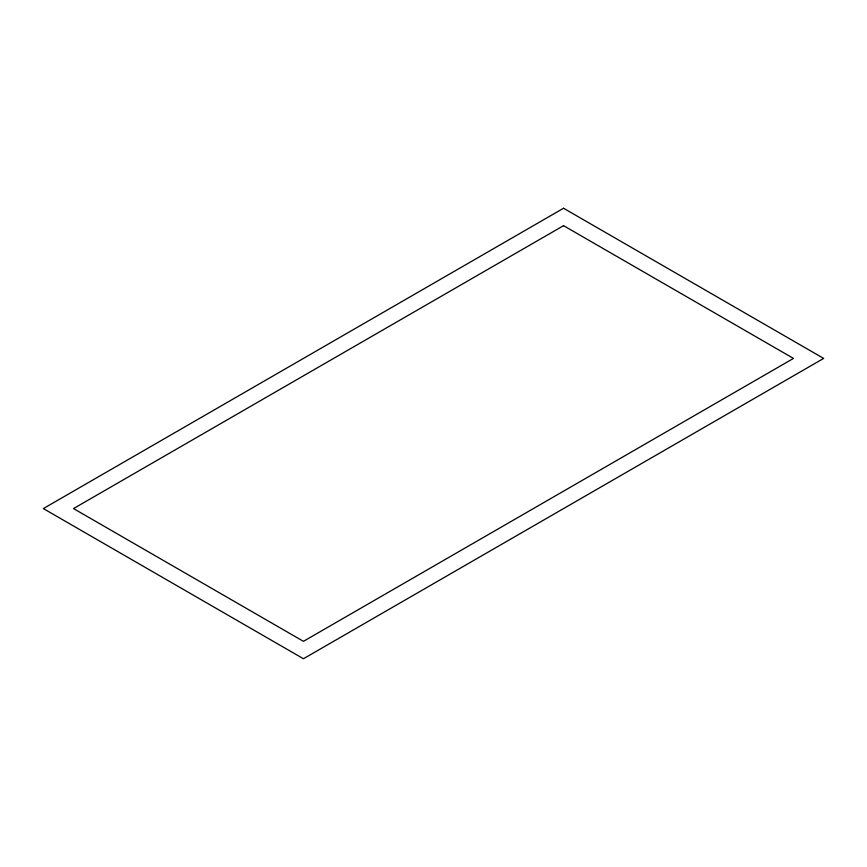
<?xml version="1.0" encoding="UTF-8"?>
<svg xmlns="http://www.w3.org/2000/svg" width="867" height="867" viewBox="0 0 867 867"><rect width="100%" height="100%" fill="white"/><g stroke="black" fill="none" stroke-linecap="round" stroke-linejoin="round"><path stroke-width="1.3" d="M563.55 208.253L43.35 508.582L303.45 658.747L823.65 358.418L563.55 208.253M563.55 225.669L73.522 508.582L303.45 641.331L793.478 358.418L563.55 225.669"/></g></svg>
